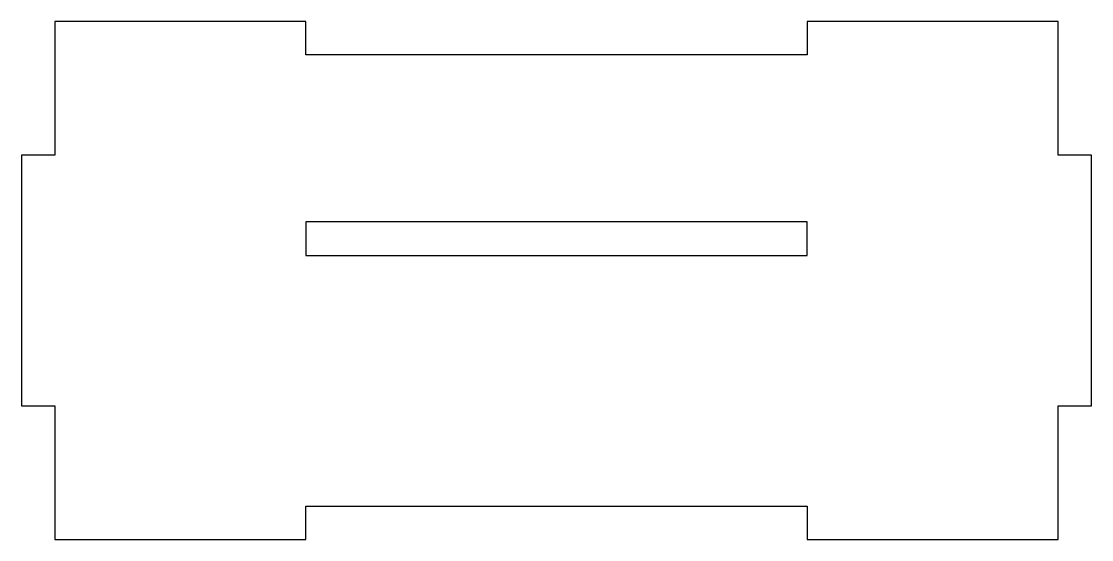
# Model space of a CAD drawing. Header units: millimetres. Extents: x -186 to 134, y -104 to 51.
import ezdxf

# ---------------------------------------------------------------- set-up
doc = ezdxf.new("R2010")
doc.units = ezdxf.units.MM

msp = doc.modelspace()

# ---------------------------------------------------------------- linework, layer by layer
for points in [[(123.56, 51.42), (48.56, 51.42), (48.56, 41.42), (-101.44, 41.42), (-101.44, 51.42), (-176.44, 51.42), (-176.44, 11.42), (-186.44, 11.42), (-186.44, -63.58), (-176.44, -63.58), (-176.44, -103.58), (-101.44, -103.58), (-101.44, -93.58), (48.56, -93.58), (48.56, -103.58), (123.56, -103.58), (123.56, -63.58), (133.56, -63.58), (133.56, 11.42), (123.56, 11.42)], [(48.56, -8.58), (-101.44, -8.58), (-101.44, -18.58), (48.56, -18.58)]]:
    msp.add_lwpolyline(points, close=True)

doc.saveas('drawing.dxf')
